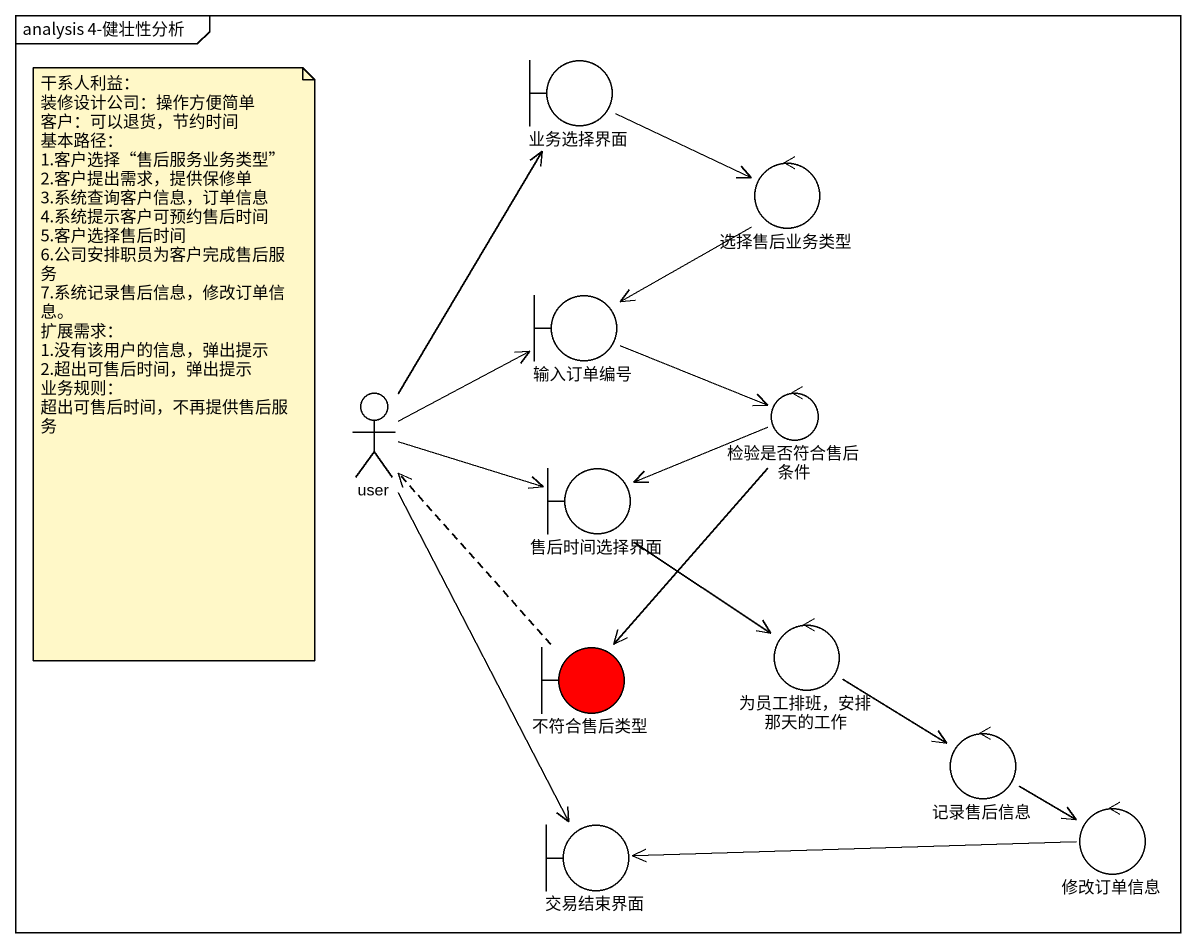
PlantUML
@startuml
mainframe analysis 4-健壮性分析
boundary 业务选择界面
control 选择售后业务类型
boundary 输入订单编号
actor user
control 检验是否符合售后条件
boundary 售后时间选择界面
control "为员工排班，安排那天的工作" as 为员工排班_安排那天的工作
boundary 不符合售后类型 #FF0000
control 记录售后信息
boundary 交易结束界面
control 修改订单信息
业务选择界面 -right-> 选择售后业务类型
选择售后业务类型 --> 输入订单编号
输入订单编号 -right-> 检验是否符合售后条件
user -up-> 业务选择界面
user -right-> 输入订单编号
user -right-> 售后时间选择界面
user --> 交易结束界面
检验是否符合售后条件 -left-> 售后时间选择界面
检验是否符合售后条件 --> 不符合售后类型
售后时间选择界面 --> 为员工排班_安排那天的工作
为员工排班_安排那天的工作 -right-> 记录售后信息
不符合售后类型 .up.> user
记录售后信息 -right-> 修改订单信息
修改订单信息 -left-> 交易结束界面
note as N1
  干系人利益：
  装修设计公司：操作方便简单
  客户：可以退货，节约时间
  基本路径：
  1.客户选择“售后服务业务类型”
  2.客户提出需求，提供保修单
  3.系统查询客户信息，订单信息
  4.系统提示客户可预约售后时间
  5.客户选择售后时间
  6.公司安排职员为客户完成售后服务
  7.系统记录售后信息，修改订单信息。
  扩展需求：
  1.没有该用户的信息，弹出提示
  2.超出可售后时间，弹出提示
  业务规则：
  超出可售后时间，不再提供售后服务
end note
@enduml
